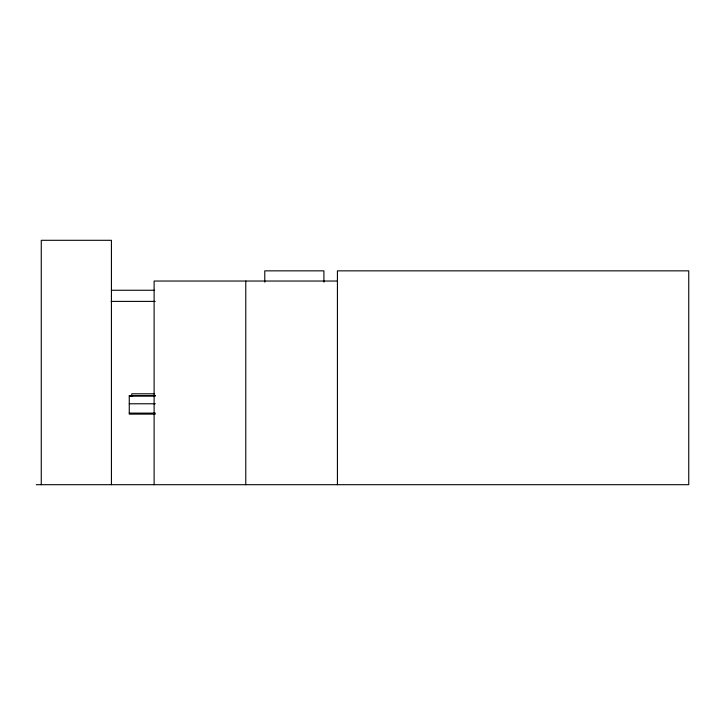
<?xml version="1.0" encoding="UTF-8"?>
<svg xmlns="http://www.w3.org/2000/svg" width="725" height="725" viewBox="0 0 725 725"><rect width="100%" height="100%" fill="white"/><g stroke="black" fill="none" stroke-linecap="round" stroke-linejoin="round"><path stroke-width="1.09" d="M337.424 281.037L154.117 281.037L154.117 484.699M111.432 290.254L154.443 290.254M111.124 301.401L155.177 301.401M154.389 393.793L131.742 393.793L131.742 395.696M155.322 395.696L129.267 395.696L129.267 414.12L155.322 414.12M155.322 395.923L129.267 395.923L132.666 395.95M129.267 403.771L155.322 403.771M129.267 413.114L155.322 413.114M36.25 484.699L688.75 484.699L688.75 270.851L337.424 270.851L337.424 484.699M323.912 282.161L323.912 270.851L264.779 270.851L264.779 282.161M245.775 281.037L245.775 484.699M111.423 484.699L111.423 240.301L41.262 240.301L41.262 484.699"/></g></svg>
